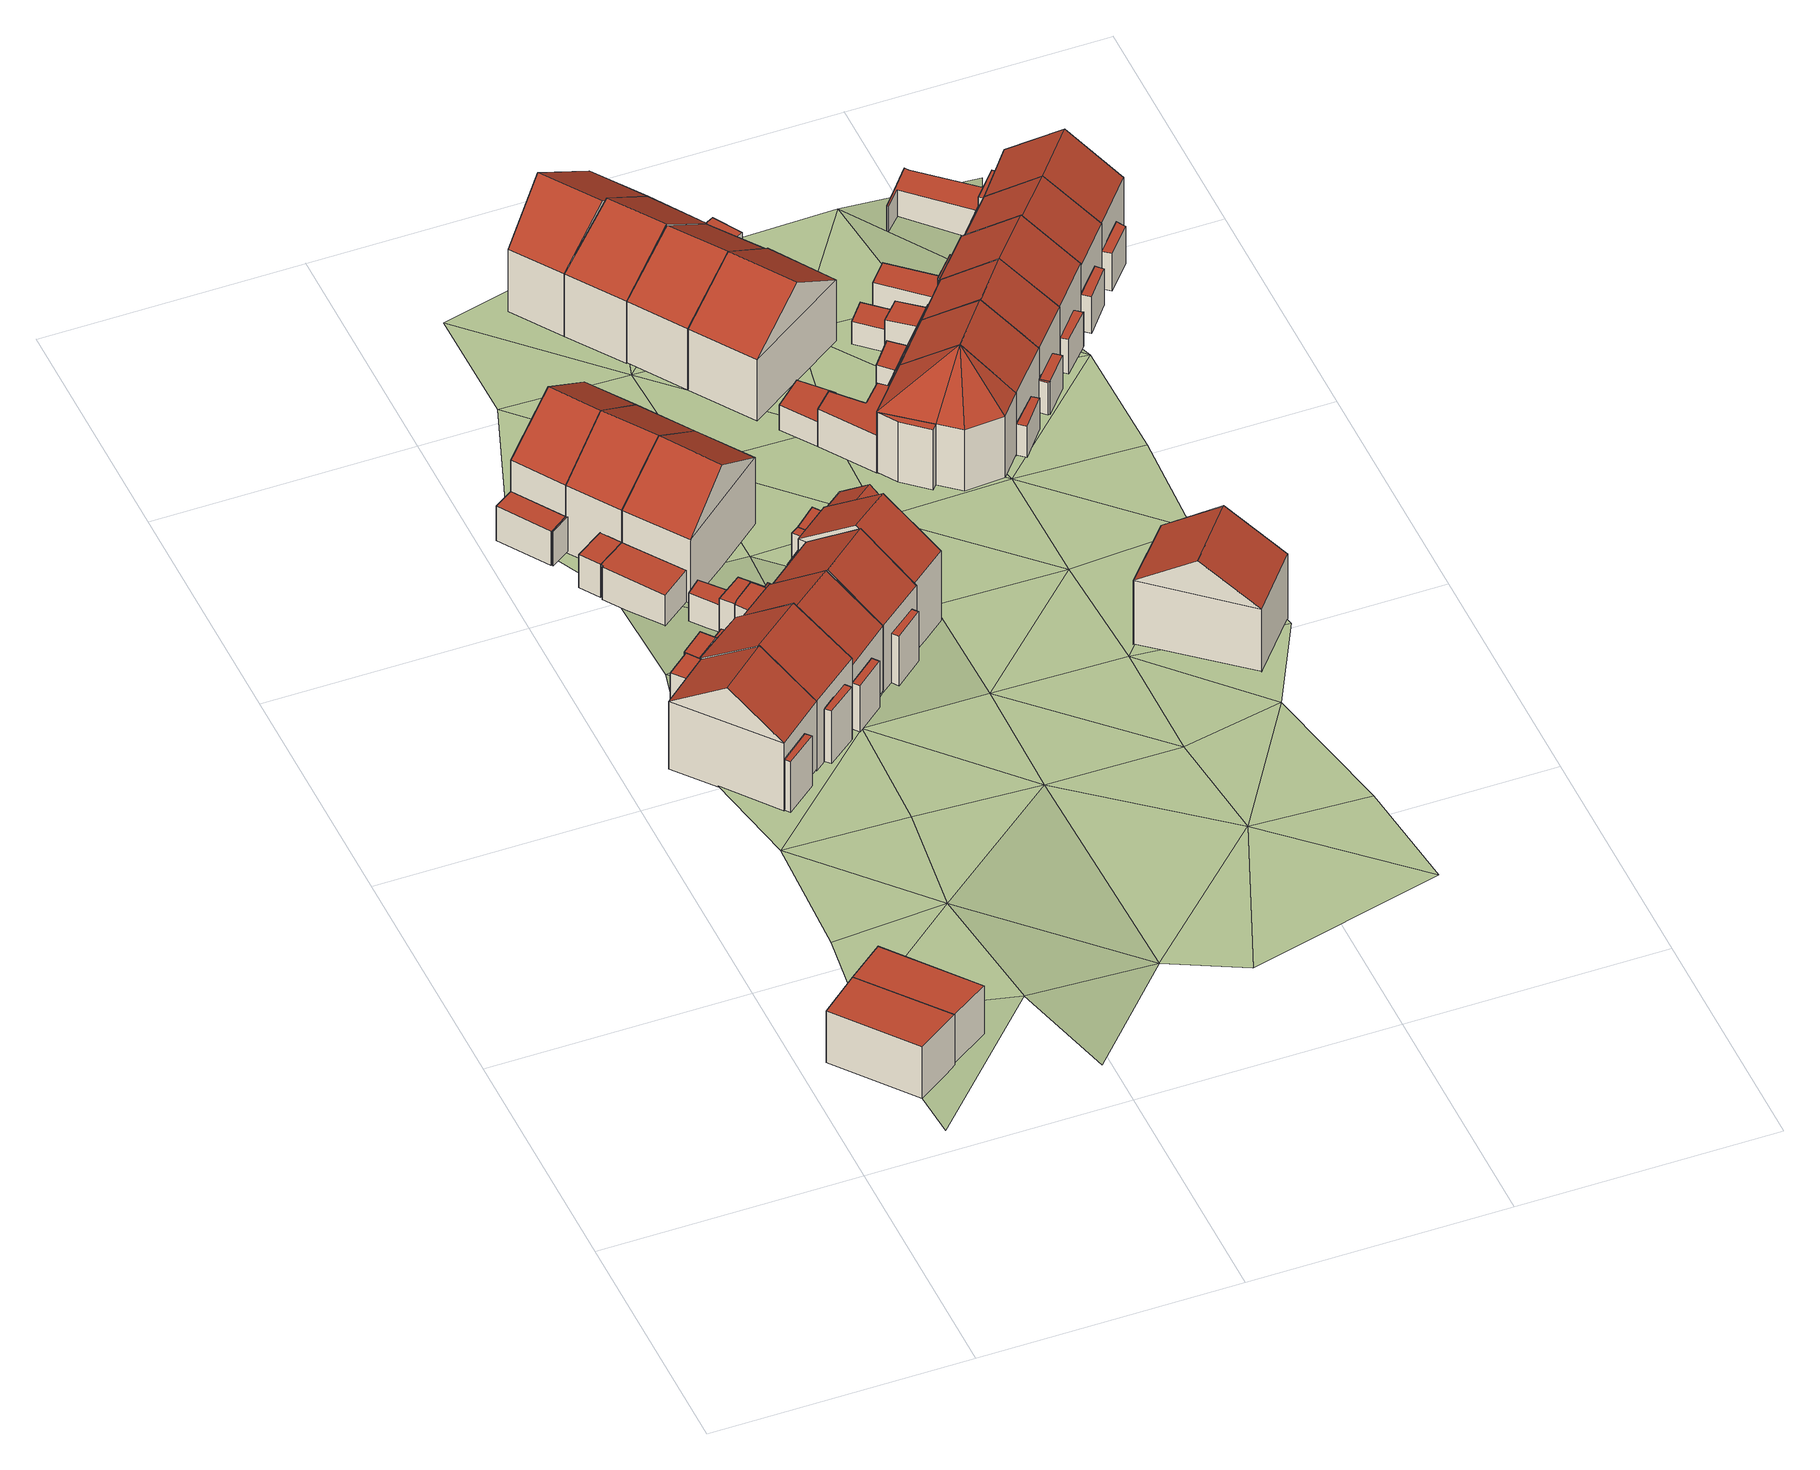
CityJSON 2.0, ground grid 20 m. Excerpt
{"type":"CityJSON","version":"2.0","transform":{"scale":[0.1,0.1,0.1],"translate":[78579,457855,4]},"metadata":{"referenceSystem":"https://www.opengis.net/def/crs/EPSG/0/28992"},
"CityObjects":{
"building1":{"type":"Building","attributes":{"RelativeEavesHeight":4.79,"AbsoluteEavesHeight":11.4,"RelativeRidgeHeight":4.79,"AbsoluteRidgeHeight":11.4,"roofType":"1000"},"geometry":[{"type":"Solid","lod":"2","boundaries":[[[[0,1,2,3]],[[1,4,5,2]],[[4,6,7,5]],[[6,0,3,7]],[[6,4,1,0]],[[3,2,5,7]]]],"semantics":{"surfaces":[{"type":"WallSurface"},{"type":"RoofSurface","Slope":90,"Direction":0},{"type":"GroundSurface"}],"values":[[0,0,0,0,1,2]]}}]},
"building2":{"type":"Building","attributes":{"RelativeEavesHeight":4.5,"AbsoluteEavesHeight":11.4,"RelativeRidgeHeight":4.5,"AbsoluteRidgeHeight":11.4,"roofType":"1000"},"geometry":[{"type":"Solid","lod":"2","boundaries":[[[[8,0,9,10]],[[0,6,11,9]],[[6,12,13,11]],[[12,8,10,13]],[[12,6,0,8]],[[10,9,11,13]]]],"semantics":{"surfaces":[{"type":"WallSurface"},{"type":"RoofSurface","Slope":90,"Direction":0},{"type":"GroundSurface"}],"values":[[0,0,0,0,1,2]]}}]},
"building3":{"type":"Building","children":["building3-1","building3-2","building3-3"]},
"building3-1":{"type":"BuildingPart","attributes":{"RelativeEavesHeight":4.75,"AbsoluteEavesHeight":11.91,"RelativeRidgeHeight":4.75,"AbsoluteRidgeHeight":11.91,"roofType":"1000"},"parents":["building3"],"geometry":[{"type":"Solid","lod":"2","boundaries":[[[[14,15,16,17]],[[15,18,19,16]],[[18,20,21,19]],[[20,14,17,21]],[[20,18,15,14]],[[17,16,19,21]]]],"semantics":{"surfaces":[{"type":"WallSurface"},{"type":"RoofSurface","Slope":90,"Direction":0},{"type":"GroundSurface"}],"values":[[0,0,0,0,1,2]]}}]},
"building3-2":{"type":"BuildingPart","attributes":{"RelativeEavesHeight":6.24,"AbsoluteEavesHeight":13.35,"RelativeRidgeHeight":9.54,"AbsoluteRidgeHeight":16.65,"roofType":"1030"},"parents":["building3"],"geometry":[{"type":"Solid","lod":"2","boundaries":[[[[22,23,24,25]],[[23,26,27,24]],[[26,28,29,27]],[[28,22,25,29]],[[26,23,30]],[[22,28,31]],[[23,22,31,30]],[[28,26,30,31]],[[25,24,27,29]]]],"semantics":{"surfaces":[{"type":"WallSurface"},{"type":"RoofSurface","Slope":53.95,"Direction":140.61},{"type":"RoofSurface","Slope":53.95,"Direction":320.27},{"type":"GroundSurface"}],"values":[[0,0,0,0,0,0,1,2,3]]}}]},
"building3-3":{"type":"BuildingPart","attributes":{"RelativeEavesHeight":6.18,"AbsoluteEavesHeight":13.35,"RelativeRidgeHeight":6.18,"AbsoluteRidgeHeight":13.35,"roofType":"1000"},"parents":["building3"],"geometry":[{"type":"Solid","lod":"2","boundaries":[[[[28,32,33,34]],[[32,35,36,33]],[[35,37,38,36]],[[37,39,40,38]],[[39,28,34,40]],[[39,37,35,32,28]],[[34,33,36,38,40]]]],"semantics":{"surfaces":[{"type":"WallSurface"},{"type":"RoofSurface","Slope":90,"Direction":0},{"type":"GroundSurface"}],"values":[[0,0,0,0,0,1,2]]}}]},
"building4":{"type":"Building","children":["building4-1","building4-2","building4-3"]},
"building4-1":{"type":"BuildingPart","attributes":{"RelativeEavesHeight":6.5,"AbsoluteEavesHeight":13.35,"RelativeRidgeHeight":9.8,"AbsoluteRidgeHeight":16.65,"roofType":"1030"},"parents":["building4"],"geometry":[{"type":"Solid","lod":"2","boundaries":[[[[41,22,42,43]],[[22,44,45,42]],[[44,46,47,45]],[[46,41,43,47]],[[44,22,48]],[[41,46,49]],[[22,41,49,48]],[[46,44,48,49]],[[43,42,45,47]]]],"semantics":{"surfaces":[{"type":"WallSurface"},{"type":"RoofSurface","Slope":54.24,"Direction":141.44},{"type":"RoofSurface","Slope":54.23,"Direction":322.54},{"type":"GroundSurface"}],"values":[[0,0,0,0,0,0,1,2,3]]}}]},
"building4-2":{"type":"BuildingPart","attributes":{"RelativeEavesHeight":6.37,"AbsoluteEavesHeight":13.35,"RelativeRidgeHeight":6.37,"AbsoluteRidgeHeight":13.35,"roofType":"1000"},"parents":["building4"],"geometry":[{"type":"Solid","lod":"2","boundaries":[[[[44,39,50,51]],[[39,52,53,50]],[[52,54,55,53]],[[54,44,51,55]],[[54,52,39,44]],[[51,50,53,55]]]],"semantics":{"surfaces":[{"type":"WallSurface"},{"type":"RoofSurface","Slope":90,"Direction":0},{"type":"GroundSurface"}],"values":[[0,0,0,0,1,2]]}}]},
"building4-3":{"type":"BuildingPart","attributes":{"RelativeEavesHeight":4.96,"AbsoluteEavesHeight":11.91,"RelativeRidgeHeight":4.96,"AbsoluteRidgeHeight":11.91,"roofType":"1000"},"parents":["building4"],"geometry":[{"type":"Solid","lod":"2","boundaries":[[[[56,57,58,59]],[[57,60,61,58]],[[60,62,63,61]],[[62,56,59,63]],[[62,60,57,56]],[[59,58,61,63]]]],"semantics":{"surfaces":[{"type":"WallSurface"},{"type":"RoofSurface","Slope":90,"Direction":0},{"type":"GroundSurface"}],"values":[[0,0,0,0,1,2]]}}]},
"building5":{"type":"Building","attributes":{"RelativeEavesHeight":3.02,"AbsoluteEavesHeight":9.07,"RelativeRidgeHeight":3.02,"AbsoluteRidgeHeight":9.07,"roofType":"1000"},"geometry":[{"type":"Solid","lod":"2","boundaries":[[[[64,65,66,67]],[[65,68,69,66]],[[68,70,71,69]],[[70,72,73,71]],[[72,74,75,73]],[[74,64,67,75]],[[74,72,70,68,65,64]],[[67,66,69,71,73,75]]]],"semantics":{"surfaces":[{"type":"WallSurface"},{"type":"RoofSurface","Slope":90,"Direction":0},{"type":"GroundSurface"}],"values":[[0,0,0,0,0,0,1,2]]}}]},
"building6":{"type":"Building","children":["building6-1","building6-2"]},
"building6-1":{"type":"BuildingPart","attributes":{"RelativeEavesHeight":3.15,"AbsoluteEavesHeight":9.18,"RelativeRidgeHeight":3.15,"AbsoluteRidgeHeight":9.18,"roofType":"1000"},"parents":["building6"],"geometry":[{"type":"Solid","lod":"2","boundaries":[[[[76,77,78,79]],[[77,80,81,78]],[[80,82,83,81]],[[82,84,85,83]],[[84,76,79,85]],[[84,82,80,77,76]],[[79,78,81,83,85]]]],"semantics":{"surfaces":[{"type":"WallSurface"},{"type":"RoofSurface","Slope":90,"Direction":0},{"type":"GroundSurface"}],"values":[[0,0,0,0,0,1,2]]}}]},
"building6-2":{"type":"BuildingPart","attributes":{"RelativeEavesHeight":6.33,"AbsoluteEavesHeight":12.1,"RelativeRidgeHeight":9.52,"AbsoluteRidgeHeight":15.29,"roofType":"1030"},"parents":["building6"],"geometry":[{"type":"Solid","lod":"2","boundaries":[[[[86,87,88,89]],[[87,90,91,88]],[[90,92,93,91]],[[92,86,89,93]],[[90,87,94]],[[86,92,95]],[[87,86,95,94]],[[92,90,94,95]],[[89,88,91,93]]]],"semantics":{"surfaces":[{"type":"WallSurface"},{"type":"RoofSurface","Slope":55.96,"Direction":55.92},{"type":"RoofSurface","Slope":55.96,"Direction":236.11},{"type":"GroundSurface"}],"values":[[0,0,0,0,0,0,1,2,3]]}}]},
"building7":{"type":"Building","children":["building7-1","building7-2","building7-3","building7-4"]},
"building7-1":{"type":"BuildingPart","attributes":{"RelativeEavesHeight":4.33,"AbsoluteEavesHeight":11.11,"RelativeRidgeHeight":4.33,"AbsoluteRidgeHeight":11.11,"roofType":"1000"},"parents":["building7"],"geometry":[{"type":"Solid","lod":"2","boundaries":[[[[96,97,98,99]],[[97,100,101,98]],[[100,102,103,101]],[[102,96,99,103]],[[102,100,97,96]],[[99,98,101,103]]]],"semantics":{"surfaces":[{"type":"WallSurface"},{"type":"RoofSurface","Slope":90,"Direction":0},{"type":"GroundSurface"}],"values":[[0,0,0,0,1,2]]}}]},
"building7-2":{"type":"BuildingPart","attributes":{"RelativeEavesHeight":5.98,"AbsoluteEavesHeight":12.68,"RelativeRidgeHeight":9.3,"AbsoluteRidgeHeight":15.99,"roofType":"1030"},"parents":["building7"],"geometry":[{"type":"Solid","lod":"2","boundaries":[[[[104,105,106,107]],[[105,108,109,106]],[[108,110,111,109]],[[110,104,107,111]],[[108,105,112]],[[104,110,113]],[[105,104,113,112]],[[110,108,112,113]],[[107,106,109,111]]]],"semantics":{"surfaces":[{"type":"WallSurface"},{"type":"RoofSurface","Slope":53.58,"Direction":322.36},{"type":"RoofSurface","Slope":53.59,"Direction":141.32},{"type":"GroundSurface"}],"values":[[0,0,0,0,0,0,1,2,3]]}}]},
"building7-3":{"type":"BuildingPart","attributes":{"RelativeEavesHeight":2.36,"AbsoluteEavesHeight":9.18,"RelativeRidgeHeight":2.36,"AbsoluteRidgeHeight":9.18,"roofType":"1000"},"parents":["building7"],"geometry":[{"type":"Solid","lod":"2","boundaries":[[[[114,115,116,117]],[[115,118,119,116]],[[118,120,121,119]],[[120,122,123,121]],[[122,124,125,123]],[[124,114,117,125]],[[124,122,120,118,115,114]],[[117,116,119,121,123,125]]]],"semantics":{"surfaces":[{"type":"WallSurface"},{"type":"RoofSurface","Slope":90,"Direction":0},{"type":"GroundSurface"}],"values":[[0,0,0,0,0,0,1,2]]}}]},
"building7-4":{"type":"BuildingPart","attributes":{"RelativeEavesHeight":5.49,"AbsoluteEavesHeight":12.28,"RelativeRidgeHeight":5.49,"AbsoluteRidgeHeight":12.28,"roofType":"1000"},"parents":["building7"],"geometry":[{"type":"Solid","lod":"2","boundaries":[[[[126,127,121,123]],[[127,128,129,121]],[[128,130,131,129]],[[130,132,125,131]],[[132,126,123,125]],[[132,130,128,127,126]],[[123,121,129,131,125]]]],"semantics":{"surfaces":[{"type":"WallSurface"},{"type":"RoofSurface","Slope":90,"Direction":0},{"type":"GroundSurface"}],"values":[[0,0,0,0,0,1,2]]}}]},
"building8":{"type":"Building","children":["building8-1","building8-2","building8-3"]},
"building8-1":{"type":"BuildingPart","attributes":{"RelativeEavesHeight":3.02,"AbsoluteEavesHeight":9.07,"RelativeRidgeHeight":3.02,"AbsoluteRidgeHeight":9.07,"roofType":"1000"},"parents":["building8"],"geometry":[{"type":"Solid","lod":"2","boundaries":[[[[64,74,133,134]],[[74,135,136,133]],[[135,137,138,136]],[[137,64,134,138]],[[137,135,74,64]],[[134,133,136,138]]]],"semantics":{"surfaces":[{"type":"WallSurface"},{"type":"RoofSurface","Slope":90,"Direction":112.02},{"type":"GroundSurface"}],"values":[[0,0,0,0,1,2]]}}]},
"building8-2":{"type":"BuildingPart","attributes":{"RelativeEavesHeight":3.13,"AbsoluteEavesHeight":9.18,"RelativeRidgeHeight":3.13,"AbsoluteRidgeHeight":9.18,"roofType":"1000"},"parents":["building8"],"geometry":[{"type":"Solid","lod":"2","boundaries":[[[[76,139,140,79]],[[139,141,142,140]],[[141,77,78,142]],[[77,76,79,78]],[[77,141,139,76]],[[79,140,142,78]]]],"semantics":{"surfaces":[{"type":"WallSurface"},{"type":"RoofSurface","Slope":90,"Direction":0},{"type":"GroundSurface"}],"values":[[0,0,0,0,1,2]]}}]},
"building8-3":{"type":"BuildingPart","attributes":{"RelativeEavesHeight":6.28,"AbsoluteEavesHeight":12.1,"RelativeRidgeHeight":9.46,"AbsoluteRidgeHeight":15.29,"roofType":"1030"},"parents":["building8"],"geometry":[{"type":"Solid","lod":"2","boundaries":[[[[143,90,91,144]],[[90,87,88,91]],[[87,145,146,88]],[[145,143,144,146]],[[87,90,94]],[[143,145,147]],[[90,143,147,94]],[[145,87,94,147]],[[144,91,88,146]]]],"semantics":{"surfaces":[{"type":"WallSurface"},{"type":"RoofSurface","Slope":56,"Direction":235.69},{"type":"RoofSurface","Slope":56,"Direction":55.78},{"type":"GroundSurface"}],"values":[[0,0,0,0,0,0,1,2,3]]}}]},
"building9":{"type":"Building","children":["building9-1","building9-2","building9-3","building9-4","building9-5","building9-6"]},
"building9-1":{"type":"BuildingPart","attributes":{"RelativeEavesHeight":6.2,"AbsoluteEavesHeight":12.68,"RelativeRidgeHeight":9.51,"AbsoluteRidgeHeight":15.99,"roofType":"1030"},"parents":["building9"],"geometry":[{"type":"Solid","lod":"2","boundaries":[[[[148,149,150,151]],[[149,152,153,150]],[[152,108,154,153]],[[108,148,151,154]],[[152,149,155]],[[148,108,156]],[[149,148,156,155]],[[108,152,155,156]],[[151,150,153,154]]]],"semantics":{"surfaces":[{"type":"WallSurface"},{"type":"RoofSurface","Slope":52.79,"Direction":321.29},{"type":"RoofSurface","Slope":52.79,"Direction":141.06},{"type":"GroundSurface"}],"values":[[0,0,0,0,0,0,1,2,3]]}}]},
"building9-2":{"type":"BuildingPart","attributes":{"RelativeEavesHeight":3.96,"AbsoluteEavesHeight":10.68,"RelativeRidgeHeight":3.96,"AbsoluteRidgeHeight":10.68,"roofType":"1000"},"parents":["building9"],"geometry":[{"type":"Solid","lod":"2","boundaries":[[[[157,158,159,160]],[[158,161,162,159]],[[161,163,164,162]],[[163,157,160,164]],[[163,161,158,157]],[[160,159,162,164]]]],"semantics":{"surfaces":[{"type":"WallSurface"},{"type":"RoofSurface","Slope":90,"Direction":0},{"type":"GroundSurface"}],"values":[[0,0,0,0,1,2]]}}]},
"building9-3":{"type":"BuildingPart","attributes":{"RelativeEavesHeight":2.47,"AbsoluteEavesHeight":8.98,"RelativeRidgeHeight":2.47,"AbsoluteRidgeHeight":8.98,"roofType":"1000"},"parents":["building9"],"geometry":[{"type":"Solid","lod":"2","boundaries":[[[[165,166,167,168]],[[166,169,150,167]],[[169,170,171,150]],[[170,165,168,171]],[[170,169,166,165]],[[168,167,150,171]]]],"semantics":{"surfaces":[{"type":"WallSurface"},{"type":"RoofSurface","Slope":90,"Direction":0},{"type":"GroundSurface"}],"values":[[0,0,0,0,1,2]]}}]},
"building9-4":{"type":"BuildingPart","attributes":{"RelativeEavesHeight":3.05,"AbsoluteEavesHeight":9.58,"RelativeRidgeHeight":3.05,"AbsoluteRidgeHeight":9.58,"roofType":"1000"},"parents":["building9"],"geometry":[{"type":"Solid","lod":"2","boundaries":[[[[172,173,174,175]],[[173,176,177,174]],[[176,178,179,177]],[[178,172,175,179]],[[178,176,173,172]],[[175,174,177,179]]]],"semantics":{"surfaces":[{"type":"WallSurface"},{"type":"RoofSurface","Slope":90,"Direction":0},{"type":"GroundSurface"}],"values":[[0,0,0,0,1,2]]}}]},
"building9-5":{"type":"BuildingPart","attributes":{"RelativeEavesHeight":2.54,"AbsoluteEavesHeight":8.97,"RelativeRidgeHeight":2.54,"AbsoluteRidgeHeight":8.97,"roofType":"1000"},"parents":["building9"],"geometry":[{"type":"Solid","lod":"2","boundaries":[[[[180,181,182,183]],[[181,184,185,182]],[[184,186,187,185]],[[186,180,183,187]],[[186,184,181,180]],[[183,182,185,187]]]],"semantics":{"surfaces":[{"type":"WallSurface"},{"type":"RoofSurface","Slope":90,"Direction":0},{"type":"GroundSurface"}],"values":[[0,0,0,0,1,2]]}}]},
"building9-6":{"type":"BuildingPart","attributes":{"RelativeEavesHeight":4.6,"AbsoluteEavesHeight":11.11,"RelativeRidgeHeight":4.6,"AbsoluteRidgeHeight":11.11,"roofType":"1000"},"parents":["building9"],"geometry":[{"type":"Solid","lod":"2","boundaries":[[[[188,189,190,191]],[[189,192,193,190]],[[192,194,195,193]],[[194,188,191,195]],[[194,192,189,188]],[[191,190,193,195]]]],"semantics":{"surfaces":[{"type":"WallSurface"},{"type":"RoofSurface","Slope":90,"Direction":0},{"type":"GroundSurface"}],"values":[[0,0,0,0,1,2]]}}]},
"building10":{"type":"Building","attributes":{"RelativeEavesHeight":6.21,"AbsoluteEavesHeight":12.1,"RelativeRidgeHeight":9.39,"AbsoluteRidgeHeight":15.29,"roofType":"1030"},"geometry":[{"type":"Solid","lod":"2","boundaries":[[[[196,143,197,198]],[[143,145,199,197]],[[145,200,201,199]],[[200,196,198,201]],[[145,143,147]],[[196,200,202]],[[143,196,202,147]],[[200,145,147,202]],[[198,197,199,201]]]],"semantics":{"surfaces":[{"type":"WallSurface"},{"type":"RoofSurface","Slope":55.96,"Direction":235.69},{"type":"RoofSurface","Slope":55.96,"Direction":55.78},{"type":"GroundSurface"}],"values":[[0,0,0,0,0,0,1,2,3]]}}]},
"building11":{"type":"Building","children":["building11-1","building11-2","building11-3","building11-4","building11-5"]},
"building11-1":{"type":"BuildingPart","attributes":{"RelativeEavesHeight":3.73,"AbsoluteEavesHeight":9.88,"RelativeRidgeHeight":3.73,"AbsoluteRidgeHeight":9.88,"roofType":"1000"},"parents":["building11"],"geometry":[{"type":"Solid","lod":"2","boundaries":[[[[203,204,205,206]],[[204,207,208,205]],[[207,209,210,208]],[[209,203,206,210]],[[209,207,204,203]],[[206,205,208,210]]]],"semantics":{"surfaces":[{"type":"WallSurface"},{"type":"RoofSurface","Slope":90,"Direction":0},{"type":"GroundSurface"}],"values":[[0,0,0,0,1,2]]}}]},
"building11-2":{"type":"BuildingPart","attributes":{"RelativeEavesHeight":6.5,"AbsoluteEavesHeight":12.68,"RelativeRidgeHeight":9.81,"AbsoluteRidgeHeight":15.99,"roofType":"1030"},"parents":["building11"],"geometry":[{"type":"Solid","lod":"2","boundaries":[[[[211,212,213,214]],[[212,215,216,213]],[[215,217,218,216]],[[217,211,214,218]],[[215,212,219]],[[211,217,220]],[[212,211,220,219]],[[217,215,219,220]],[[214,213,216,218]]]],"semantics":{"surfaces":[{"type":"WallSurface"},{"type":"RoofSurface","Slope":54.05,"Direction":321.67},{"type":"RoofSurface","Slope":54.05,"Direction":141.55},{"type":"GroundSurface"}],"values":[[0,0,0,0,0,0,1,2,3]]}}]},
"building11-3":{"type":"BuildingPart","attributes":{"RelativeEavesHeight":3.72,"AbsoluteEavesHeight":9.88,"RelativeRidgeHeight":3.72,"AbsoluteRidgeHeight":9.88,"roofType":"1000"},"parents":["building11"],"geometry":[{"type":"Solid","lod":"2","boundaries":[[[[221,222,223,214]],[[222,204,205,223]],[[204,224,213,205]],[[224,221,214,213]],[[224,204,222,221]],[[214,223,205,213]]]],"semantics":{"surfaces":[{"type":"WallSurface"},{"type":"RoofSurface","Slope":90,"Direction":0},{"type":"GroundSurface"}],"values":[[0,0,0,0,1,2]]}}]},
"building11-4":{"type":"BuildingPart","attributes":{"RelativeEavesHeight":6.29,"AbsoluteEavesHeight":12.4,"RelativeRidgeHeight":8.17,"AbsoluteRidgeHeight":14.28,"roofType":"1030"},"parents":["building11"],"geometry":[{"type":"Solid","lod":"2","boundaries":[[[[225,226,227,228]],[[226,229,230,227]],[[229,231,232,230]],[[231,225,228,232]],[[229,226,233]],[[225,231,234]],[[226,225,234,233]],[[231,229,233,234]],[[228,227,230,232]]]],"semantics":{"surfaces":[{"type":"WallSurface"},{"type":"RoofSurface","Slope":52.38,"Direction":144.46},{"type":"RoofSurface","Slope":52.38,"Direction":322.85},{"type":"GroundSurface"}],"values":[[0,0,0,0,0,0,1,2,3]]}}]},
"building11-5":{"type":"BuildingPart","attributes":{"RelativeEavesHeight":3.8,"AbsoluteEavesHeight":9.88,"RelativeRidgeHeight":3.8,"AbsoluteRidgeHeight":9.88,"roofType":"1000"},"parents":["building11"],"geometry":[{"type":"Solid","lod":"2","boundaries":[[[[224,203,235,230]],[[203,236,237,235]],[[236,238,232,237]],[[238,224,230,232]],[[238,236,203,224]],[[230,235,237,232]]]],"semantics":{"surfaces":[{"type":"WallSurface"},{"type":"RoofSurface","Slope":90,"Direction":0},{"type":"GroundSurface"}],"values":[[0,0,0,0,1,2]]}}]},
"building12":{"type":"Building","attributes":{"RelativeEavesHeight":5.76,"AbsoluteEavesHeight":11.36,"RelativeRidgeHeight":9.3,"AbsoluteRidgeHeight":14.9,"roofType":"1130"},"geometry":[{"type":"Solid","lod":"2","boundaries":[[[[239,240,241,242]],[[240,243,244,241]],[[243,245,246,244]],[[245,239,242,246]],[[243,240,247]],[[239,245,248]],[[240,239,248,247]],[[245,243,247,248]],[[242,241,244,246]]]],"semantics":{"surfaces":[{"type":"WallSurface"},{"type":"RoofSurface","Slope":-10.47,"Direction":327.72},{"type":"RoofSurface","Slope":51.48,"Direction":235.77},{"type":"RoofSurface","Slope":56.19,"Direction":55.5},{"type":"GroundSurface"}],"values":[[0,0,0,0,1,0,2,3,4]]}}]},
"building13":{"type":"Building","children":["building13-1","building13-2","building13-3"]},
"building13-1":{"type":"BuildingPart","attributes":{"RelativeEavesHeight":5.72,"AbsoluteEavesHeight":11.36,"RelativeRidgeHeight":9.26,"AbsoluteRidgeHeight":14.9,"roofType":"1030"},"parents":["building13"],"geometry":[{"type":"Solid","lod":"2","boundaries":[[[[245,249,250,246]],[[249,251,252,250]],[[251,239,242,252]],[[239,245,246,242]],[[251,249,253]],[[245,239,254]],[[249,245,254,253]],[[239,251,253,254]],[[246,250,252,242]]]],"semantics":{"surfaces":[{"type":"WallSurface"},{"type":"RoofSurface","Slope":54.04,"Direction":56.09},{"type":"RoofSurface","Slope":54.04,"Direction":235.9},{"type":"GroundSurface"}],"values":[[0,0,0,0,0,0,1,2,3]]}}]},
"building13-2":{"type":"BuildingPart","attributes":{"RelativeEavesHeight":4.03,"AbsoluteEavesHeight":9.78,"RelativeRidgeHeight":4.03,"AbsoluteRidgeHeight":9.78,"roofType":"1000"},"parents":["building13"],"geometry":[{"type":"Solid","lod":"2","boundaries":[[[[255,256,257,258]],[[256,259,260,257]],[[259,261,262,260]],[[261,255,258,262]],[[261,259,256,255]],[[258,257,260,262]]]],"semantics":{"surfaces":[{"type":"WallSurface"},{"type":"RoofSurface","Slope":90,"Direction":0},{"type":"GroundSurface"}],"values":[[0,0,0,0,1,2]]}}]},
"building13-3":{"type":"BuildingPart","attributes":{"RelativeEavesHeight":2.41,"AbsoluteEavesHeight":8.16,"RelativeRidgeHeight":2.41,"AbsoluteRidgeHeight":8.16,"roofType":"1000"},"parents":["building13"],"geometry":[{"type":"Solid","lod":"2","boundaries":[[[[263,264,265,260]],[[264,266,267,265]],[[266,268,269,267]],[[268,263,260,269]],[[268,266,264,263]],[[260,265,267,269]]]],"semantics":{"surfaces":[{"type":"WallSurface"},{"type":"RoofSurface","Slope":90,"Direction":0},{"type":"GroundSurface"}],"values":[[0,0,0,0,1,2]]}}]},
"building14":{"type":"Building","children":["building14-1","building14-2"]},
"building14-1":{"type":"BuildingPart","attributes":{"RelativeEavesHeight":5.68,"AbsoluteEavesHeight":11.36,"RelativeRidgeHeight":9.22,"AbsoluteRidgeHeight":14.9,"roofType":"1030"},"parents":["building14"],"geometry":[{"type":"Solid","lod":"2","boundaries":[[[[270,251,271,272]],[[251,273,274,271]],[[273,275,276,274]],[[275,270,272,276]],[[273,251,277]],[[270,275,278]],[[251,270,278,277]],[[275,273,277,278]],[[272,271,274,276]]]],"semantics":{"surfaces":[{"type":"WallSurface"},{"type":"RoofSurface","Slope":53.85,"Direction":235.35},{"type":"RoofSurface","Slope":53.83,"Direction":54.41},{"type":"GroundSurface"}],"values":[[0,0,0,0,0,0,1,2,3]]}}]},
"building14-2":{"type":"BuildingPart","attributes":{"RelativeEavesHeight":5.61,"AbsoluteEavesHeight":11.36,"RelativeRidgeHeight":5.61,"AbsoluteRidgeHeight":11.36,"roofType":"1000"},"parents":["building14"],"geometry":[{"type":"Solid","lod":"2","boundaries":[[[[273,279,280,274]],[[279,281,282,280]],[[281,283,284,282]],[[283,273,274,284]],[[283,281,279,273]],[[274,280,282,284]]]],"semantics":{"surfaces":[{"type":"WallSurface"},{"type":"RoofSurface","Slope":90,"Direction":0},{"type":"GroundSurface"}],"values":[[0,0,0,0,1,2]]}}]},
"building15":{"type":"Building","children":["building15-1","building15-2"]},
"building15-1":{"type":"BuildingPart","attributes":{"RelativeEavesHeight":5.63,"AbsoluteEavesHeight":11.36,"RelativeRidgeHeight":9.17,"AbsoluteRidgeHeight":14.9,"roofType":"1030"},"parents":["building15"],"geometry":[{"type":"Solid","lod":"2","boundaries":[[[[285,270,272,286]],[[270,287,288,272]],[[287,289,290,288]],[[289,285,286,290]],[[287,270,278]],[[285,289,291]],[[270,285,291,278]],[[289,287,278,291]],[[286,272,288,290]]]],"semantics":{"surfaces":[{"type":"WallSurface"},{"type":"RoofSurface","Slope":54.24,"Direction":236.02},{"type":"RoofSurface","Slope":54.24,"Direction":56.5},{"type":"GroundSurface"}],"values":[[0,0,0,0,0,0,1,2,3]]}}]},
"building15-2":{"type":"BuildingPart","attributes":{"RelativeEavesHeight":3,"AbsoluteEavesHeight":8.77,"RelativeRidgeHeight":3,"AbsoluteRidgeHeight":8.77,"roofType":"1000"},"parents":["building15"],"geometry":[{"type":"Solid","lod":"2","boundaries":[[[[292,293,294,295]],[[293,296,297,294]],[[296,298,299,297]],[[298,292,295,299]],[[298,296,293,292]],[[295,294,297,299]]]],"semantics":{"surfaces":[{"type":"WallSurface"},{"type":"RoofSurface","Slope":90,"Direction":0},{"type":"GroundSurface"}],"values":[[0,0,0,0,1,2]]}}]},
"building16":{"type":"Building","children":["building16-1","building16-2","building16-3","building16-4"]},
"building16-1":{"type":"BuildingPart","attributes":{"RelativeEavesHeight":5.72,"AbsoluteEavesHeight":11.5,"RelativeRidgeHeight":8.9,"AbsoluteRidgeHeight":14.68,"roofType":"1070"},"parents":["building16"],"geometry":[{"type":"Solid","lod":"2","boundaries":[[[[300,301,302,303]],[[301,304,305,302]],[[304,306,307,305]],[[306,308,309,307]],[[308,310,311,309]],[[310,300,303,311]],[[301,300,312]],[[304,301,312]],[[306,304,312]],[[308,306,312]],[[310,308,312]],[[300,310,312]],[[303,302,305,307,309,311]]]],"semantics":{"surfaces":[{"type":"WallSurface"},{"type":"RoofSurface","Slope":0,"Direction":42.01},{"type":"RoofSurface","Slope":52.08,"Direction":131},{"type":"RoofSurface","Slope":56.01,"Direction":175.26},{"type":"RoofSurface","Slope":56.53,"Direction":221.37},{"type":"RoofSurface","Slope":56.47,"Direction":218.72},{"type":"RoofSurface","Slope":54.5,"Direction":310.85},{"type":"GroundSurface"}],"values":[[0,0,0,0,0,0,1,2,3,4,5,6,7]]}}]},
"building16-2":{"type":"BuildingPart","attributes":{"RelativeEavesHeight":5.61,"AbsoluteEavesHeight":11.5,"RelativeRidgeHeight":5.61,"AbsoluteRidgeHeight":11.5,"roofType":"1000"},"parents":["building16"],"geometry":[{"type":"Solid","lod":"2","boundaries":[[[[308,313,314,315]],[[313,316,317,314]],[[316,310,318,317]],[[310,308,315,318]],[[310,316,313,308]],[[315,314,317,318]]]],"semantics":{"surfaces":[{"type":"WallSurface"},{"type":"RoofSurface","Slope":90,"Direction":0},{"type":"GroundSurface"}],"values":[[0,0,0,0,1,2]]}}]},
"building16-3":{"type":"BuildingPart","attributes":{"RelativeEavesHeight":2.28,"AbsoluteEavesHeight":8.1,"RelativeRidgeHeight":2.28,"AbsoluteRidgeHeight":8.1,"roofType":"1000"},"parents":["building16"],"geometry":[{"type":"Solid","lod":"2","boundaries":[[[[319,320,321,322]],[[320,323,324,321]],[[323,325,326,324]],[[325,327,328,326]],[[327,319,322,328]],[[327,325,323,320,319]],[[322,321,324,326,328]]]],"semantics":{"surfaces":[{"type":"WallSurface"},{"type":"RoofSurface","Slope":90,"Direction":0},{"type":"GroundSurface"}],"values":[[0,0,0,0,0,1,2]]}}]},
"building16-4":{"type":"BuildingPart","attributes":{"RelativeEavesHeight":3.5,"AbsoluteEavesHeight":9.3,"RelativeRidgeHeight":3.5,"AbsoluteRidgeHeight":9.3,"roofType":"1000"},"parents":["building16"],"geometry":[{"type":"Solid","lod":"2","boundaries":[[[[329,330,331,326]],[[330,332,333,331]],[[332,334,303,333]],[[334,335,311,303]],[[335,336,328,311]],[[336,329,326,328]],[[336,335,334,332,330,329]],[[326,331,333,303,311,328]]]],"semantics":{"surfaces":[{"type":"WallSurface"},{"type":"RoofSurface","Slope":90,"Direction":0},{"type":"GroundSurface"}],"values":[[0,0,0,0,0,0,1,2]]}}]},
"building17":{"type":"Building","attributes":{"RelativeEavesHeight":5.92,"AbsoluteEavesHeight":12.06,"RelativeRidgeHeight":9.2,"AbsoluteRidgeHeight":15.34,"roofType":"1030"},"geometry":[{"type":"Solid","lod":"2","boundaries":[[[[337,338,339,340]],[[338,341,342,339]],[[341,343,344,342]],[[343,337,340,344]],[[341,338,345]],[[337,343,346]],[[338,337,346,345]],[[343,341,345,346]],[[340,339,342,344]]]],"semantics":{"surfaces":[{"type":"WallSurface"},{"type":"RoofSurface","Slope":54.62,"Direction":310.96},{"type":"RoofSurface","Slope":54.62,"Direction":130.84},{"type":"GroundSurface"}],"values":[[0,0,0,0,0,0,1,2,3]]}}]},
"building18":{"type":"Building","children":["building18-1","building18-2","building18-3","building18-4","building18-5"]},
"building18-1":{"type":"BuildingPart","attributes":{"RelativeEavesHeight":2.91,"AbsoluteEavesHeight":8.6,"RelativeRidgeHeight":2.91,"AbsoluteRidgeHeight":8.6,"roofType":"1000"},"parents":["building18"],"geometry":[{"type":"Solid","lod":"2","boundaries":[[[[347,348,349,350]],[[348,351,352,349]],[[351,353,354,352]],[[353,347,350,354]],[[353,351,348,347]],[[350,349,352,354]]]],"semantics":{"surfaces":[{"type":"WallSurface"},{"type":"RoofSurface","Slope":90,"Direction":0},{"type":"GroundSurface"}],"values":[[0,0,0,0,1,2]]}}]},
"building18-2":{"type":"BuildingPart","attributes":{"RelativeEavesHeight":2.97,"AbsoluteEavesHeight":8.6,"RelativeRidgeHeight":2.97,"AbsoluteRidgeHeight":8.6,"roofType":"1000"},"parents":["building18"],"geometry":[{"type":"Solid","lod":"2","boundaries":[[[[355,356,357,358]],[[356,359,360,357]],[[359,361,362,360]],[[361,355,358,362]],[[361,359,356,355]],[[358,357,360,362]]]],"semantics":{"surfaces":[{"type":"WallSurface"},{"type":"RoofSurface","Slope":90,"Direction":0},{"type":"GroundSurface"}],"values":[[0,0,0,0,1,2]]}}]},
"building18-3":{"type":"BuildingPart","attributes":{"RelativeEavesHeight":3.16,"AbsoluteEavesHeight":8.87,"RelativeRidgeHeight":3.16,"AbsoluteRidgeHeight":8.87,"roofType":"1000"},"parents":["building18"],"geometry":[{"type":"Solid","lod":"2","boundaries":[[[[363,364,365,366]],[[364,367,368,365]],[[367,369,370,368]],[[369,363,366,370]],[[369,367,364,363]],[[366,365,368,370]]]],"semantics":{"surfaces":[{"type":"WallSurface"},{"type":"RoofSurface","Slope":90,"Direction":0},{"type":"GroundSurface"}],"values":[[0,0,0,0,1,2]]}}]},
"building18-4":{"type":"BuildingPart","attributes":{"RelativeEavesHeight":5.86,"AbsoluteEavesHeight":11.5,"RelativeRidgeHeight":9.05,"AbsoluteRidgeHeight":14.68,"roofType":"1030"},"parents":["building18"],"geometry":[{"type":"Solid","lod":"2","boundaries":[[[[371,301,372,362]],[[301,300,373,372]],[[300,374,375,373]],[[374,371,362,375]],[[300,301,312]],[[371,374,376]],[[301,371,376,312]],[[374,300,312,376]],[[362,372,373,375]]]],"semantics":{"surfaces":[{"type":"WallSurface"},{"type":"RoofSurface","Slope":52.71,"Direction":130.05},{"type":"RoofSurface","Slope":53.92,"Direction":310.01},{"type":"GroundSurface"}],"values":[[0,0,0,0,0,0,1,2,3]]}}]},
"building18-5":{"type":"BuildingPart","attributes":{"RelativeEavesHeight":3.18,"AbsoluteEavesHeight":8.87,"RelativeRidgeHeight":3.18,"AbsoluteRidgeHeight":8.87,"roofType":"1000"},"parents":["building18"],"geometry":[{"type":"Solid","lod":"2","boundaries":[[[[377,378,379,380]],[[378,363,366,379]],[[363,381,382,366]],[[381,377,380,382]],[[381,363,378,377]],[[380,379,366,382]]]],"semantics":{"surfaces":[{"type":"WallSurface"},{"type":"RoofSurface","Slope":90,"Direction":0},{"type":"GroundSurface"}],"values":[[0,0,0,0,1,2]]}}]},
"building19":{"type":"Building","children":["building19-1","building19-2","building19-3","building19-4","building19-5"]},
"building19-1":{"type":"BuildingPart","attributes":{"RelativeEavesHeight":3.05,"AbsoluteEavesHeight":8.6,"RelativeRidgeHeight":3.05,"AbsoluteRidgeHeight":8.6,"roofType":"1000"},"parents":["building19"],"geometry":[{"type":"Solid","lod":"2","boundaries":[[[[361,383,384,385]],[[383,386,387,384]],[[386,355,388,387]],[[355,361,385,388]],[[355,386,383,361]],[[385,384,387,388]]]],"semantics":{"surfaces":[{"type":"WallSurface"},{"type":"RoofSurface","Slope":90,"Direction":0},{"type":"GroundSurface"}],"values":[[0,0,0,0,1,2]]}}]},
"building19-2":{"type":"BuildingPart","attributes":{"RelativeEavesHeight":6,"AbsoluteEavesHeight":11.5,"RelativeRidgeHeight":9.18,"AbsoluteRidgeHeight":14.68,"roofType":"1030"},"parents":["building19"],"geometry":[{"type":"Solid","lod":"2","boundaries":[[[[374,389,390,391]],[[389,392,393,390]],[[392,371,385,393]],[[371,374,391,385]],[[392,389,394]],[[374,371,395]],[[389,374,395,394]],[[371,392,394,395]],[[391,390,393,385]]]],"semantics":{"surfaces":[{"type":"WallSurface"},{"type":"RoofSurface","Slope":53.44,"Direction":310.73},{"type":"RoofSurface","Slope":53.44,"Direction":130.64},{"type":"GroundSurface"}],"values":[[0,0,0,0,0,0,1,2,3]]}}]},
"building19-3":{"type":"BuildingPart","attributes":{"RelativeEavesHeight":3.28,"AbsoluteEavesHeight":8.87,"RelativeRidgeHeight":3.28,"AbsoluteRidgeHeight":8.87,"roofType":"1000"},"parents":["building19"],"geometry":[{"type":"Solid","lod":"2","boundaries":[[[[381,363,396,375]],[[363,397,398,396]],[[397,399,400,398]],[[399,381,375,400]],[[399,397,363,381]],[[375,396,398,400]]]],"semantics":{"surfaces":[{"type":"WallSurface"},{"type":"RoofSurface","Slope":90,"Direction":0},{"type":"GroundSurface"}],"values":[[0,0,0,0,1,2]]}}]},
"building19-4":{"type":"BuildingPart","attributes":{"RelativeEavesHeight":2.97,"AbsoluteEavesHeight":8.57,"RelativeRidgeHeight":2.97,"AbsoluteRidgeHeight":8.57,"roofType":"1000"},"parents":["building19"],"geometry":[{"type":"Solid","lod":"2","boundaries":[[[[401,402,403,398]],[[402,404,405,403]],[[404,406,407,405]],[[406,401,398,407]],[[406,404,402,401]],[[398,403,405,407]]]],"semantics":{"surfaces":[{"type":"WallSurface"},{"type":"RoofSurface","Slope":90,"Direction":0},{"type":"GroundSurface"}],"values":[[0,0,0,0,1,2]]}}]},
"building19-5":{"type":"BuildingPart","attributes":{"RelativeEavesHeight":2.03,"AbsoluteEavesHeight":7.67,"RelativeRidgeHeight":2.03,"AbsoluteRidgeHeight":7.67,"roofType":"1000"},"parents":["building19"],"geometry":[{"type":"Solid","lod":"2","boundaries":[[[[408,409,410,405]],[[409,411,412,410]],[[411,413,407,412]],[[413,408,405,407]],[[413,411,409,408]],[[405,410,412,407]]]],"semantics":{"surfaces":[{"type":"WallSurface"},{"type":"RoofSurface","Slope":90,"Direction":0},{"type":"GroundSurface"}],"values":[[0,0,0,0,1,2]]}}]},
"building20":{"type":"Building","children":["building20-1","building20-2","building20-3","building20-4"]},
"building20-1":{"type":"BuildingPart","attributes":{"RelativeEavesHeight":6.18,"AbsoluteEavesHeight":11.5,"RelativeRidgeHeight":9.36,"AbsoluteRidgeHeight":14.68,"roofType":"1030"},"parents":["building20"],"geometry":[{"type":"Solid","lod":"2","boundaries":[[[[414,415,416,417]],[[415,418,419,416]],[[418,392,420,419]],[[392,414,417,420]],[[418,415,421]],[[414,392,394]],[[415,414,394,421]],[[392,418,421,394]],[[417,416,419,420]]]],"semantics":{"surfaces":[{"type":"WallSurface"},{"type":"RoofSurface","Slope":53.68,"Direction":311.19},{"type":"RoofSurface","Slope":53.67,"Direction":130.91},{"type":"GroundSurface"}],"values":[[0,0,0,0,0,0,1,2,3]]}}]},
"building20-2":{"type":"BuildingPart","attributes":{"RelativeEavesHeight":3.21,"AbsoluteEavesHeight":8.6,"RelativeRidgeHeight":3.21,"AbsoluteRidgeHeight":8.6,"roofType":"1000"},"parents":["building20"],"geometry":[{"type":"Solid","lod":"2","boundaries":[[[[422,423,424,425]],[[423,426,427,424]],[[426,428,429,427]],[[428,422,425,429]],[[428,426,423,422]],[[425,424,427,429]]]],"semantics":{"surfaces":[{"type":"WallSurface"},{"type":"RoofSurface","Slope":90,"Direction":0},{"type":"GroundSurface"}],"values":[[0,0,0,0,1,2]]}}]},
"building20-3":{"type":"BuildingPart","attributes":{"RelativeEavesHeight":4.1,"AbsoluteEavesHeight":9.48,"RelativeRidgeHeight":4.1,"AbsoluteRidgeHeight":9.48,"roofType":"1000"},"parents":["building20"],"geometry":[{"type":"Solid","lod":"2","boundaries":[[[[430,431,432,433]],[[431,434,435,432]],[[434,436,437,435]],[[436,430,433,437]],[[436,434,431,430]],[[433,432,435,437]]]],"semantics":{"surfaces":[{"type":"WallSurface"},{"type":"RoofSurface","Slope":90,"Direction":0},{"type":"GroundSurface"}],"values":[[0,0,0,0,1,2]]}}]},
"building20-4":{"type":"BuildingPart","attributes":{"RelativeEavesHeight":2.22,"AbsoluteEavesHeight":7.64,"RelativeRidgeHeight":2.22,"AbsoluteRidgeHeight":7.64,"roofType":"1000"},"parents":["building20"],"geometry":[{"type":"Solid","lod":"2","boundaries":[[[[438,439,440,432]],[[439,441,442,440]],[[441,443,444,442]],[[443,438,432,444]],[[443,441,439,438]],[[432,440,442,444]]]],"semantics":{"surfaces":[{"type":"WallSurface"},{"type":"RoofSurface","Slope":90,"Direction":0},{"type":"GroundSurface"}],"values":[[0,0,0,0,1,2]]}}]},
"building21":{"type":"Building","children":["building21-1","building21-2","building21-3"]},
"building21-1":{"type":"BuildingPart","attributes":{"RelativeEavesHeight":3.38,"AbsoluteEavesHeight":8.6,"RelativeRidgeHeight":3.38,"AbsoluteRidgeHeight":8.6,"roofType":"1000"},"parents":["building21"],"geometry":[{"type":"Solid","lod":"2","boundaries":[[[[445,446,447,448]],[[446,449,450,447]],[[449,451,452,450]],[[451,445,448,452]],[[451,449,446,445]],[[448,447,450,452]]]],"semantics":{"surfaces":[{"type":"WallSurface"},{"type":"RoofSurface","Slope":90,"Direction":0},{"type":"GroundSurface"}],"values":[[0,0,0,0,1,2]]}}]},
"building21-2":{"type":"BuildingPart","attributes":{"RelativeEavesHeight":6.17,"AbsoluteEavesHeight":11.2,"RelativeRidgeHeight":9.41,"AbsoluteRidgeHeight":14.45,"roofType":"1030"},"parents":["building21"],"geometry":[{"type":"Solid","lod":"2","boundaries":[[[[453,454,455,456]],[[454,457,458,455]],[[457,459,460,458]],[[459,453,456,460]],[[457,454,461]],[[453,459,462]],[[454,453,462,461]],[[459,457,461,462]],[[456,455,458,460]]]],"semantics":{"surfaces":[{"type":"WallSurface"},{"type":"RoofSurface","Slope":52.82,"Direction":310.97},{"type":"RoofSurface","Slope":52.82,"Direction":130.8},{"type":"GroundSurface"}],"values":[[0,0,0,0,0,0,1,2,3]]}}]},
"building21-3":{"type":"BuildingPart","attributes":{"RelativeEavesHeight":3.44,"AbsoluteEavesHeight":8.48,"RelativeRidgeHeight":3.44,"AbsoluteRidgeHeight":8.48,"roofType":"1000"},"parents":["building21"],"geometry":[{"type":"Solid","lod":"2","boundaries":[[[[463,464,465,456]],[[464,466,467,465]],[[466,468,455,467]],[[468,463,456,455]],[[468,466,464,463]],[[456,465,467,455]]]],"semantics":{"surfaces":[{"type":"WallSurface"},{"type":"RoofSurface","Slope":90,"Direction":0},{"type":"GroundSurface"}],"values":[[0,0,0,0,1,2]]}}]},
"building22":{"type":"Building","children":["building22-1","building22-2","building22-3","building22-4","building22-5"]},
"building22-1":{"type":"BuildingPart","attributes":{"RelativeEavesHeight":4.44,"AbsoluteEavesHeight":9.28,"RelativeRidgeHeight":4.44,"AbsoluteRidgeHeight":9.28,"roofType":"1000"},"parents":["building22"],"geometry":[{"type":"Solid","lod":"2","boundaries":[[[[469,470,471,472]],[[470,473,474,471]],[[473,475,476,474]],[[475,469,472,476]],[[475,473,470,469]],[[472,471,474,476]]]],"semantics":{"surfaces":[{"type":"WallSurface"},{"type":"RoofSurface","Slope":90,"Direction":0},{"type":"GroundSurface"}],"values":[[0,0,0,0,1,2]]}}]},
"building22-2":{"type":"BuildingPart","attributes":{"RelativeEavesHeight":3.51,"AbsoluteEavesHeight":8.48,"RelativeRidgeHeight":3.51,"AbsoluteRidgeHeight":8.48,"roofType":"1000"},"parents":["building22"],"geometry":[{"type":"Solid","lod":"2","boundaries":[[[[477,468,455,478]],[[468,466,467,455]],[[466,479,480,467]],[[479,477,478,480]],[[479,466,468,477]],[[478,455,467,480]]]],"semantics":{"surfaces":[{"type":"WallSurface"},{"type":"RoofSurface","Slope":90,"Direction":0},{"type":"GroundSurface"}],"values":[[0,0,0,0,1,2]]}}]},
"building22-3":{"type":"BuildingPart","attributes":{"RelativeEavesHeight":6.36,"AbsoluteEavesHeight":11.2,"RelativeRidgeHeight":9.61,"AbsoluteRidgeHeight":14.45,"roofType":"1030"},"parents":["building22"],"geometry":[{"type":"Solid","lod":"2","boundaries":[[[[481,457,482,483]],[[457,454,484,482]],[[454,485,486,484]],[[485,481,483,486]],[[454,457,461]],[[481,485,487]],[[457,481,487,461]],[[485,454,461,487]],[[483,482,484,486]]]],"semantics":{"surfaces":[{"type":"WallSurface"},{"type":"RoofSurface","Slope":52.95,"Direction":130.51},{"type":"RoofSurface","Slope":52.94,"Direction":309.54},{"type":"GroundSurface"}],"values":[[0,0,0,0,0,0,1,2,3]]}}]},
"building22-4":{"type":"BuildingPart","attributes":{"RelativeEavesHeight":3.54,"AbsoluteEavesHeight":8.6,"RelativeRidgeHeight":3.54,"AbsoluteRidgeHeight":8.6,"roofType":"1000"},"parents":["building22"],"geometry":[{"type":"Solid","lod":"2","boundaries":[[[[488,489,490,491]],[[489,492,493,490]],[[492,494,495,493]],[[494,488,491,495]],[[494,492,489,488]],[[491,490,493,495]]]],"semantics":{"surfaces":[{"type":"WallSurface"},{"type":"RoofSurface","Slope":90,"Direction":0},{"type":"GroundSurface"}],"values":[[0,0,0,0,1,2]]}}]},
"building22-5":{"type":"BuildingPart","attributes":{"RelativeEavesHeight":2.7,"AbsoluteEavesHeight":7.54,"RelativeRidgeHeight":2.7,"AbsoluteRidgeHeight":7.54,"roofType":"1000"},"parents":["building22"],"geometry":[{"type":"Solid","lod":"2","boundaries":[[[[496,497,498,499]],[[497,500,501,498]],[[500,502,503,501]],[[502,504,472,503]],[[504,505,506,472]],[[505,507,508,506]],[[507,509,510,508]],[[509,496,499,510]],[[509,507,505,504,502,500,497,496]],[[499,498,501,503,472,506,508,510]]]],"semantics":{"surfaces":[{"type":"WallSurface"},{"type":"RoofSurface","Slope":90,"Direction":0},{"type":"GroundSurface"}],"values":[[0,0,0,0,0,0,0,0,1,2]]}}]},
"terrain1":{"type":"TINRelief","geometry":[{"type":"CompositeSurface","lod":"2","boundaries":[[[511,512,513]],[[514,511,515]],[[516,514,515]],[[511,513,515]],[[517,516,518]],[[516,515,519]],[[520,517,518]],[[513,521,522]],[[516,519,518]],[[515,513,522]],[[523,520,524]],[[520,518,524]],[[519,515,525]],[[526,523,527]],[[515,522,525]],[[518,519,525]],[[523,524,528]],[[529,526,527]],[[523,528,527]],[[524,518,530]],[[518,525,531]],[[532,529,533]],[[528,524,530]],[[522,534,535]],[[525,522,535]],[[518,531,530]],[[529,527,533]],[[527,528,536]],[[531,525,537]],[[528,530,536]],[[532,533,538]],[[525,535,537]],[[533,527,539]],[[535,534,540]],[[527,536,539]],[[530,531,541]],[[531,537,542]],[[536,530,541]],[[531,542,541]],[[533,539,543]],[[533,544,538]],[[537,535,545]],[[533,543,544]],[[539,536,546]],[[535,540,547]],[[542,537,545]],[[535,547,545]],[[536,541,546]],[[543,539,548]],[[539,546,548]],[[541,542,549]],[[542,545,550]],[[546,541,549]],[[544,543,551]],[[543,548,552]],[[542,550,549]],[[543,552,551]],[[548,546,553]],[[546,549,554]],[[552,548,553]],[[546,554,553]],[[551,552,555]],[[552,553,555]],[[551,555,556]]]}]}
},
"vertices":[
[92,60,74],[59,38,74],[59,38,26],[92,60,26],[12,97,74],[12,97,26],[42,122,74],[42,122,26],
[122,79,74],[92,60,29],[122,79,29],[42,122,29],[70,144,74],[70,144,29],
[81,338,79],[104,357,79],[104,357,32],[81,338,32],[108,353,79],[108,353,32],[84,334,79],[84,334,32],
[118,369,94],[81,338,94],[81,338,31],[118,369,31],[24,408,94],[24,408,31],[61,439,94],[61,439,31],[53,373,126],[90,404,126],
[44,425,94],[44,425,32],[61,439,32],[36,434,94],[36,434,32],[53,448,94],[53,448,32],[53,450,94],[53,450,32],
[157,400,94],[118,369,29],[157,400,29],[60,440,94],[60,440,29],[99,469,94],[99,469,29],[89,404,126],[128,435,126],
[53,450,30],[60,440,30],[71,465,94],[71,465,30],[79,455,94],[79,455,30],
[148,393,79],[152,388,79],[152,388,30],[148,393,30],[130,371,79],[130,371,30],[126,375,79],[126,375,30],
[74,612,51],[104,569,51],[104,569,21],[74,612,21],[81,551,51],[81,551,21],[52,594,51],[52,594,21],[53,595,51],[53,595,21],[52,597,51],[52,597,21],
[48,650,52],[34,640,52],[34,640,20],[48,650,20],[33,640,52],[33,640,20],[8,678,52],[8,678,20],[23,688,52],[23,688,20],
[100,742,81],[124,707,81],[124,707,18],[100,742,18],[48,650,81],[48,650,18],[23,688,81],[23,688,18],[86,679,113],[62,715,113],
[157,400,71],[179,418,71],[179,418,28],[157,400,28],[183,413,71],[183,413,28],[161,395,71],[161,395,28],
[99,469,87],[136,498,87],[136,498,27],[99,469,27],[192,429,87],[192,429,27],[157,400,87],[157,400,27],[164,463,120],[128,435,120],
[98,469,52],[83,488,52],[83,488,28],[98,469,28],[103,504,52],[103,504,28],[111,496,52],[111,496,28],[108,492,52],[108,492,28],[115,482,52],[115,482,28],
[108,492,83],[111,496,83],[127,509,83],[127,509,28],[136,498,83],[136,498,28],[115,482,83],
[52,597,20],[74,612,20],[42,612,51],[42,612,20],[64,627,51],[64,627,20],
[49,649,52],[49,649,20],[34,639,52],[34,639,20],
[74,612,81],[74,612,18],[151,667,81],[151,667,18],[113,640,113],
[138,497,87],[176,528,87],[176,528,25],[138,497,25],[229,458,87],[229,458,25],[192,429,25],[202,493,120],[165,463,120],
[138,497,67],[130,507,67],[130,507,27],[138,497,27],[144,520,67],[144,520,27],[153,509,67],[153,509,27],
[144,520,50],[167,540,50],[167,540,25],[144,520,25],[176,528,50],[153,509,50],[153,509,25],
[130,507,56],[112,529,56],[112,529,25],[130,507,25],[132,544,56],[132,544,25],[149,524,56],[149,524,25],
[112,529,50],[97,548,50],[97,548,24],[112,529,24],[108,558,50],[108,558,24],[125,538,50],[125,538,24],
[223,454,71],[227,449,71],[227,449,25],[223,454,25],[205,431,71],[205,431,25],[201,436,71],[201,436,25],
[106,566,81],[74,612,19],[106,566,19],[151,667,19],[179,626,81],[179,626,19],[142,596,113],
[188,572,59],[195,564,59],[195,564,22],[188,572,22],[189,559,59],[189,559,22],[182,568,59],[182,568,22],
[172,533,87],[201,556,87],[201,556,22],[172,533,22],[258,484,87],[258,484,22],[228,460,87],[228,460,22],[230,520,120],[200,497,120],
[172,533,59],[167,540,59],[167,540,22],[201,556,59],
[246,529,84],[231,519,84],[231,519,21],[246,529,21],[201,556,84],[201,556,21],[218,569,84],[218,569,21],[216,537,103],[232,549,103],
[188,572,21],[205,587,59],[205,587,21],[218,569,59],
[132,855,74],[106,893,74],[106,893,16],[132,855,16],[188,945,74],[188,945,16],[215,906,74],[215,906,16],[140,922,109],[170,878,109],
[242,865,74],[242,865,16],[161,813,74],[161,813,16],[202,839,109],[174,880,109],
[215,906,58],[220,909,58],[220,909,17],[215,906,17],[236,887,58],[236,887,17],[230,883,58],[230,883,17],
[236,887,42],[223,905,42],[223,905,17],[241,913,42],[241,913,17],[250,898,42],[250,898,17],
[189,771,74],[161,813,17],[189,771,17],[241,865,74],[241,865,17],[270,825,74],[270,825,17],[201,839,109],[230,798,109],
[248,869,74],[248,869,17],[261,847,74],[261,847,17],[256,844,74],[256,844,17],
[221,724,74],[221,724,17],[271,826,74],[271,826,17],[302,778,74],[302,778,17],[262,751,109],
[271,826,48],[275,828,48],[275,828,18],[271,826,18],[290,806,48],[290,806,18],[285,804,48],[285,804,18],
[309,681,75],[372,624,75],[372,624,18],[309,681,18],[356,605,75],[356,605,18],[325,603,75],[325,603,18],[309,616,75],[309,616,18],[276,643,75],[276,643,18],[342,652,107],
[305,611,75],[305,611,19],[309,616,19],[286,628,75],[286,628,19],[276,643,19],
[231,709,41],[252,728,41],[252,728,18],[231,709,18],[272,706,41],[272,706,18],[263,697,41],[263,697,18],[249,683,41],[249,683,18],
[263,697,53],[282,676,53],[282,676,18],[297,692,53],[297,692,18],[309,681,53],[276,643,53],[249,683,53],
[371,412,81],[410,456,81],[410,456,21],[371,412,21],[479,396,81],[479,396,21],[441,351,81],[441,351,21],[444,426,113],[406,381,113],
[372,624,46],[392,646,46],[392,646,17],[372,624,17],[397,642,46],[397,642,17],[378,619,46],[378,619,17],
[410,655,46],[408,654,46],[408,654,16],[410,655,16],[403,659,46],[403,659,16],[404,660,46],[404,660,16],
[332,723,49],[315,703,49],[315,703,17],[332,723,17],[305,713,49],[305,713,17],[321,733,49],[321,733,17],
[404,660,75],[372,624,16],[309,681,16],[340,717,75],[340,717,16],[372,689,107],
[309,681,49],[302,688,49],[302,688,17],[309,681,17],[340,717,49],[340,717,17],
[422,681,46],[422,681,15],[404,660,15],[428,676,46],[428,676,15],[410,655,15],
[368,750,75],[368,750,15],[340,717,15],[433,693,75],[433,693,15],[400,722,107],[372,688,107],
[332,723,16],[361,756,49],[361,756,16],[368,750,49],[368,750,16],
[361,756,46],[347,741,46],[347,741,16],[329,756,46],[329,756,16],[343,771,46],[343,771,16],
[329,756,37],[311,772,37],[311,772,16],[324,788,37],[324,788,16],[343,771,37],
[367,750,75],[398,785,75],[398,785,13],[367,750,13],[463,728,75],[463,728,13],[433,693,13],[431,757,107],
[452,716,46],[458,711,46],[458,711,14],[452,716,14],[438,689,46],[438,689,14],[433,693,46],[433,693,14],
[382,766,55],[375,772,55],[375,772,14],[382,766,14],[392,791,55],[392,791,14],[398,785,55],[398,785,14],
[375,772,36],[340,804,36],[340,804,14],[354,820,36],[354,820,14],[389,789,36],[389,789,14],
[483,751,46],[488,746,46],[488,746,12],[483,751,12],[469,723,46],[469,723,12],[463,728,46],[463,728,12],
[399,785,72],[429,819,72],[429,819,10],[399,785,10],[493,763,72],[493,763,10],[463,728,72],[463,728,10],[461,791,104],[431,757,104],
[399,785,45],[392,791,45],[392,791,10],[422,826,45],[422,826,10],[429,819,45],
[452,861,53],[458,855,53],[458,855,8],[452,861,8],[440,833,53],[440,833,8],[433,839,53],[433,839,8],
[440,833,45],[440,833,10],[433,839,45],[433,839,10],
[525,800,72],[493,763,8],[525,800,8],[429,819,8],[460,858,72],[460,858,8],[493,829,104],
[514,787,46],[518,780,46],[518,780,11],[514,787,11],[499,758,46],[499,758,11],[493,763,46],[493,763,11],
[379,873,35],[390,886,35],[390,886,8],[379,873,8],[405,904,35],[405,904,8],[407,901,35],[407,901,8],[452,861,35],[436,843,35],[436,843,8],[392,885,35],[392,885,8],[380,872,35],[380,872,8],
[48,123,37],[63,6,22],[160,99,34],[58,199,35],[147,206,34],[62,299,34],[40,416,34],[163,397,29],[159,299,31],[60,500,28],[183,15,33],[261,101,27],[60,599,21],[156,510,28],[257,297,28],[19,684,20],[162,699,18],[162,595,21],[61,803,17],[259,500,22],[259,399,26],[61,900,15],[159,800,17],[319,72,27],[370,205,28],[260,599,19],[361,298,26],[197,931,18],[263,696,19],[473,111,26],[359,499,21],[362,399,24],[281,795,18],[257,898,18],[440,314,26],[359,601,19],[462,201,27],[340,712,17],[454,507,19],[478,387,24],[355,903,15],[366,795,15],[459,701,14],[459,599,17],[423,807,11],[462,902,7]
]}
